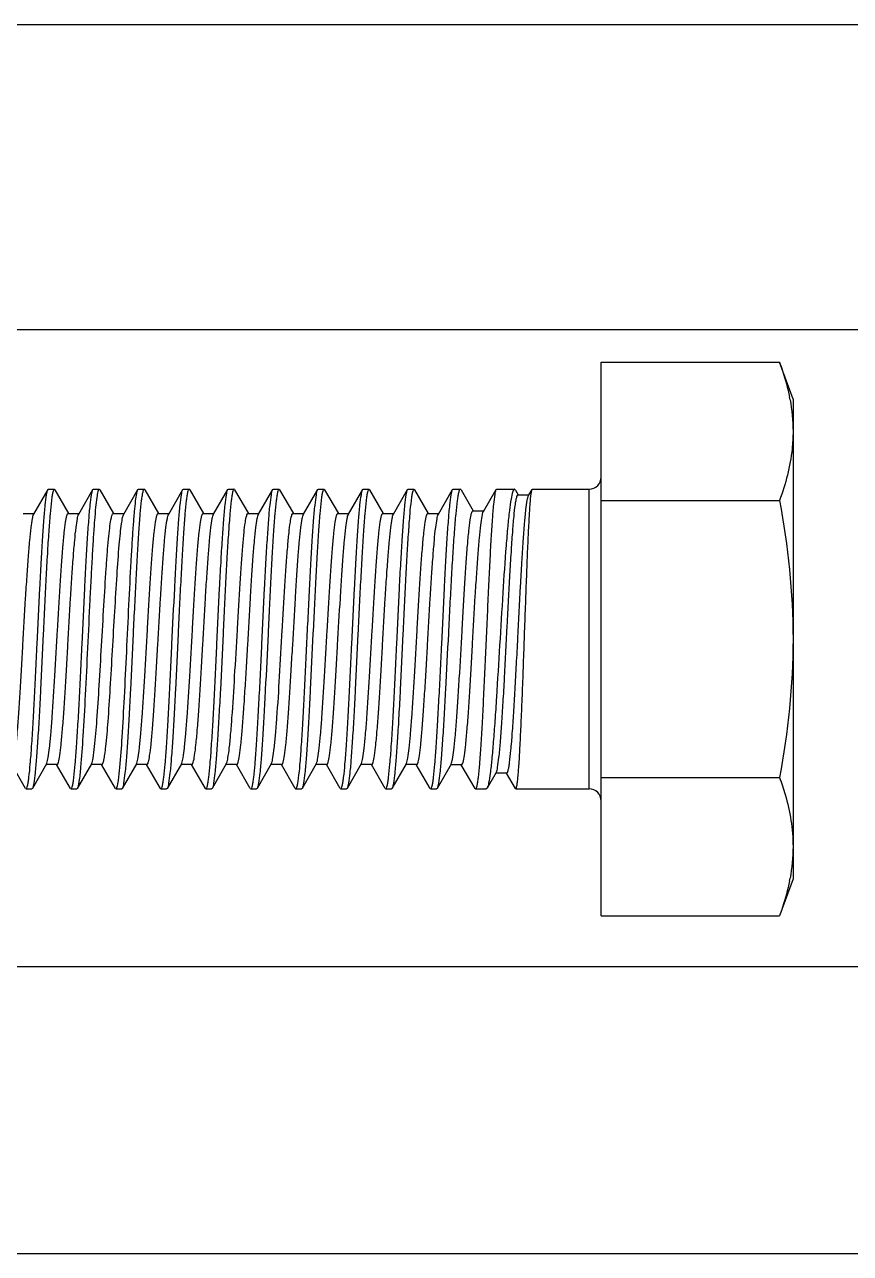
# Model space of a CAD drawing. Header units: millimetres. Extents: x -633009578 to 5705885, y -633235091 to 2571734.
# Drawn here: x 2463435.9 to 2463706.7, y 1994672.4 to 1995075.4 of the extents above; entities that cross this region are included whole.
import ezdxf

# ---------------------------------------------------------------- set-up
doc = ezdxf.new("R2010")
doc.units = ezdxf.units.MM
doc.header["$LTSCALE"] = 1000
doc.header["$MEASUREMENT"] = 0
doc.layers.get('0').update_dxf_attribs({"color": 9})
doc.layers.add('E-WIRE-系统', color=3, linetype='Continuous')

# ---------------------------------------------------------------- blocks, each defined once
blk = doc.blocks.new('G$CF4FACE3C')
at = {"layer": 'E-WIRE-系统'}
for p, q in [((-2293.02, -1264.58), (-1072.06, -1264.58)), ((-1569.21, -1355.03), (-1072.06, -1355.03)), ((-1355.88, -1364.69), (-1302.99, -1364.69)), ((-1355.88, -1528.91), (-1355.88, -1364.69)), ((-1298.99, -1375.69), (-1302.99, -1364.69)), ((-1298.99, -1375.69), (-1298.99, -1517.91)), ((-1524.15, -1409.73), (-1519.95, -1402.5)), ((-1519.95, -1402.5), (-1519.77, -1402.35)), ((-1519.77, -1402.35), (-1518.1, -1402.35)), ((-1519.77, -1402.35), (-1518.1, -1402.35)), ((-1518.1, -1402.35), (-1518.13, -1402.36)), ((-1517.93, -1402.51), (-1518.1, -1402.35)), ((-1517.93, -1402.51), (-1513.84, -1409.55)), ((-1510.82, -1409.73), (-1506.61, -1402.5)), ((-1506.61, -1402.5), (-1506.44, -1402.35)), ((-1506.44, -1402.35), (-1504.77, -1402.35)), ((-1506.44, -1402.35), (-1504.77, -1402.35)), ((-1504.77, -1402.35), (-1504.79, -1402.36)), ((-1504.59, -1402.51), (-1504.77, -1402.35)), ((-1504.59, -1402.51), (-1500.51, -1409.55)), ((-1497.49, -1409.73), (-1493.28, -1402.5)), ((-1493.28, -1402.5), (-1493.11, -1402.35)), ((-1493.11, -1402.35), (-1491.44, -1402.35)), ((-1493.11, -1402.35), (-1491.44, -1402.35)), ((-1491.44, -1402.35), (-1491.46, -1402.36)), ((-1491.26, -1402.51), (-1491.44, -1402.35)), ((-1491.26, -1402.51), (-1487.17, -1409.55)), ((-1484.15, -1409.73), (-1479.95, -1402.5)), ((-1479.95, -1402.5), (-1479.77, -1402.35)), ((-1479.77, -1402.35), (-1478.1, -1402.35)), ((-1479.77, -1402.35), (-1478.1, -1402.35)), ((-1478.1, -1402.35), (-1478.13, -1402.36)), ((-1477.93, -1402.51), (-1478.1, -1402.35)), ((-1477.93, -1402.51), (-1473.84, -1409.55)), ((-1470.82, -1409.73), (-1466.61, -1402.5)), ((-1466.61, -1402.5), (-1466.44, -1402.35)), ((-1466.44, -1402.35), (-1464.77, -1402.35)), ((-1466.44, -1402.35), (-1464.77, -1402.35)), ((-1464.77, -1402.35), (-1464.79, -1402.36)), ((-1464.59, -1402.51), (-1464.77, -1402.35)), ((-1464.59, -1402.51), (-1460.51, -1409.55)), ((-1457.49, -1409.73), (-1453.28, -1402.5)), ((-1453.28, -1402.5), (-1453.11, -1402.35)), ((-1453.11, -1402.35), (-1451.44, -1402.35)), ((-1453.11, -1402.35), (-1451.44, -1402.35)), ((-1451.44, -1402.35), (-1451.46, -1402.36)), ((-1451.26, -1402.51), (-1451.44, -1402.35)), ((-1451.26, -1402.51), (-1447.17, -1409.55)), ((-1444.15, -1409.73), (-1439.95, -1402.5)), ((-1439.95, -1402.5), (-1439.77, -1402.35)), ((-1439.77, -1402.35), (-1438.1, -1402.35)), ((-1439.77, -1402.35), (-1438.1, -1402.35)), ((-1438.1, -1402.35), (-1438.13, -1402.36)), ((-1437.93, -1402.51), (-1438.1, -1402.35)), ((-1437.93, -1402.51), (-1433.84, -1409.55)), ((-1430.82, -1409.73), (-1426.61, -1402.5)), ((-1426.61, -1402.5), (-1426.44, -1402.35)), ((-1426.44, -1402.35), (-1424.77, -1402.35)), ((-1426.44, -1402.35), (-1424.77, -1402.35)), ((-1424.77, -1402.35), (-1424.79, -1402.36)), ((-1424.59, -1402.51), (-1424.77, -1402.35)), ((-1424.59, -1402.51), (-1420.51, -1409.55)), ((-1417.49, -1409.73), (-1413.28, -1402.5)), ((-1413.28, -1402.5), (-1413.1, -1402.35)), ((-1413.1, -1402.35), (-1411.43, -1402.35)), ((-1413.1, -1402.35), (-1411.43, -1402.35)), ((-1411.43, -1402.35), (-1411.46, -1402.36)), ((-1411.26, -1402.51), (-1411.43, -1402.35)), ((-1411.26, -1402.51), (-1407.17, -1409.55)), ((-1404.15, -1409.73), (-1399.95, -1402.5)), ((-1399.95, -1402.5), (-1399.77, -1402.35)), ((-1399.77, -1402.35), (-1397.68, -1402.35)), ((-1399.77, -1402.35), (-1397.68, -1402.35)), ((-1397.68, -1402.35), (-1397.7, -1402.36)), ((-1397.46, -1402.54), (-1397.68, -1402.35)), ((-1397.46, -1402.54), (-1393.82, -1408.82)), ((-1390.79, -1408.99), (-1387, -1402.48)), ((-1387, -1402.48), (-1386.86, -1402.35)), ((-1386.86, -1402.35), (-1381.61, -1402.35)), ((-1386.86, -1402.35), (-1381.61, -1402.35)), ((-1381.3, -1402.62), (-1381.61, -1402.35)), ((-1381.3, -1402.62), (-1380.49, -1404.02)), ((-1377.4, -1404.22), (-1376.36, -1402.43)), ((-1376.36, -1402.43), (-1376.28, -1402.35)), ((-1376.28, -1402.35), (-1359.43, -1402.35)), ((-1376.28, -1402.35), (-1359.43, -1402.35)), ((-1359.43, -1491.24), (-1359.43, -1402.35)), ((-1380.55, -1404.06), (-1377.31, -1404.06)), ((-1355.88, -1405.74), (-1302.99, -1405.74)), ((-1527.28, -1409.55), (-1524.05, -1409.55)), ((-1513.95, -1409.55), (-1510.72, -1409.55)), ((-1500.61, -1409.55), (-1497.38, -1409.55)), ((-1487.28, -1409.55), (-1484.05, -1409.55)), ((-1473.95, -1409.55), (-1470.72, -1409.55)), ((-1460.61, -1409.55), (-1457.38, -1409.55)), ((-1447.28, -1409.55), (-1444.05, -1409.55)), ((-1433.94, -1409.55), (-1430.72, -1409.55)), ((-1420.61, -1409.55), (-1417.38, -1409.55)), ((-1407.28, -1409.55), (-1404.05, -1409.55)), ((-1393.92, -1408.82), (-1390.69, -1408.82)), ((-1526.61, -1491.09), (-1530.72, -1484.04)), ((-1520.4, -1483.86), (-1524.59, -1491.09)), ((-1517.28, -1484.04), (-1520.51, -1484.04)), ((-1520.4, -1483.86), (-1520.29, -1483.62)), ((-1513.28, -1491.09), (-1517.38, -1484.04)), ((-1507.07, -1483.86), (-1511.26, -1491.09)), ((-1503.95, -1484.04), (-1507.17, -1484.04)), ((-1499.95, -1491.09), (-1504.05, -1484.04)), ((-1493.74, -1483.86), (-1497.93, -1491.09)), ((-1490.61, -1484.04), (-1493.84, -1484.04)), ((-1493.74, -1483.86), (-1493.63, -1483.64)), ((-1486.61, -1491.09), (-1490.72, -1484.04)), ((-1480.4, -1483.86), (-1484.59, -1491.09)), ((-1477.28, -1484.04), (-1480.51, -1484.04)), ((-1480.4, -1483.86), (-1480.3, -1483.65)), ((-1473.28, -1491.09), (-1477.38, -1484.04)), ((-1467.07, -1483.86), (-1471.26, -1491.09)), ((-1463.95, -1484.04), (-1467.17, -1484.04)), ((-1467.07, -1483.86), (-1466.97, -1483.66)), ((-1459.95, -1491.09), (-1464.05, -1484.04)), ((-1453.74, -1483.86), (-1457.93, -1491.09)), ((-1450.61, -1484.04), (-1453.84, -1484.04)), ((-1453.74, -1483.86), (-1453.64, -1483.67)), ((-1446.61, -1491.09), (-1450.72, -1484.04)), ((-1440.4, -1483.86), (-1444.59, -1491.09)), ((-1437.28, -1484.04), (-1440.51, -1484.04)), ((-1440.4, -1483.86), (-1440.31, -1483.68)), ((-1433.28, -1491.09), (-1437.38, -1484.04)), ((-1427.07, -1483.86), (-1431.26, -1491.09)), ((-1423.94, -1484.04), (-1427.17, -1484.04)), ((-1427.07, -1483.86), (-1426.98, -1483.69)), ((-1419.95, -1491.09), (-1424.05, -1484.04)), ((-1413.74, -1483.86), (-1417.93, -1491.09)), ((-1410.61, -1484.04), (-1413.84, -1484.04)), ((-1413.74, -1483.86), (-1413.65, -1483.7)), ((-1406.61, -1491.09), (-1410.72, -1484.04)), ((-1400.4, -1483.89), (-1404.57, -1491.09)), ((-1397.27, -1484.07), (-1400.5, -1484.07)), ((-1393.29, -1491.1), (-1397.38, -1484.07)), ((-1387.04, -1486.39), (-1389.73, -1491.03)), ((-1383.9, -1486.56), (-1387.14, -1486.56)), ((-1381.34, -1491.15), (-1383.98, -1486.6)), ((-1355.88, -1487.86), (-1302.99, -1487.86)), ((-1526.61, -1491.09), (-1526.44, -1491.24)), ((-1526.44, -1491.24), (-1524.77, -1491.24)), ((-1526.44, -1491.24), (-1524.77, -1491.24)), ((-1526.44, -1491.24), (-1526.42, -1491.24)), ((-1524.59, -1491.09), (-1524.77, -1491.24)), ((-1513.28, -1491.09), (-1513.11, -1491.24)), ((-1513.11, -1491.24), (-1511.44, -1491.24)), ((-1513.11, -1491.24), (-1511.44, -1491.24)), ((-1513.11, -1491.24), (-1513.08, -1491.24)), ((-1511.26, -1491.09), (-1511.44, -1491.24)), ((-1499.95, -1491.09), (-1499.77, -1491.24)), ((-1499.77, -1491.24), (-1498.1, -1491.24)), ((-1499.77, -1491.24), (-1498.1, -1491.24)), ((-1497.93, -1491.09), (-1498.1, -1491.24)), ((-1486.61, -1491.09), (-1486.44, -1491.24)), ((-1486.44, -1491.24), (-1484.77, -1491.24)), ((-1486.44, -1491.24), (-1484.77, -1491.24)), ((-1486.44, -1491.24), (-1486.41, -1491.24)), ((-1484.59, -1491.09), (-1484.77, -1491.24)), ((-1473.28, -1491.09), (-1473.11, -1491.24)), ((-1473.11, -1491.24), (-1471.44, -1491.24)), ((-1473.11, -1491.24), (-1471.44, -1491.24)), ((-1473.11, -1491.24), (-1473.08, -1491.24)), ((-1471.26, -1491.09), (-1471.44, -1491.24)), ((-1459.95, -1491.09), (-1459.77, -1491.24)), ((-1459.77, -1491.24), (-1458.1, -1491.24)), ((-1459.77, -1491.24), (-1458.1, -1491.24)), ((-1459.77, -1491.24), (-1459.75, -1491.24)), ((-1457.93, -1491.09), (-1458.1, -1491.24)), ((-1446.61, -1491.09), (-1446.55, -1491.18)), ((-1446.44, -1491.24), (-1444.77, -1491.24)), ((-1446.44, -1491.24), (-1444.77, -1491.24)), ((-1444.59, -1491.09), (-1444.77, -1491.24)), ((-1433.28, -1491.09), (-1433.1, -1491.24)), ((-1433.1, -1491.24), (-1431.44, -1491.24)), ((-1433.1, -1491.24), (-1431.44, -1491.24)), ((-1433.1, -1491.24), (-1433.08, -1491.24)), ((-1431.26, -1491.09), (-1431.44, -1491.24)), ((-1419.95, -1491.09), (-1419.77, -1491.24)), ((-1419.77, -1491.24), (-1418.1, -1491.24)), ((-1419.77, -1491.24), (-1418.1, -1491.24)), ((-1419.77, -1491.24), (-1419.75, -1491.24)), ((-1417.93, -1491.09), (-1418.1, -1491.24)), ((-1406.61, -1491.09), (-1406.44, -1491.24)), ((-1406.44, -1491.24), (-1404.76, -1491.24)), ((-1406.44, -1491.24), (-1404.76, -1491.24)), ((-1406.44, -1491.24), (-1406.41, -1491.24)), ((-1404.57, -1491.09), (-1404.76, -1491.24)), ((-1393.29, -1491.1), (-1393.12, -1491.24)), ((-1393.12, -1491.24), (-1389.99, -1491.24)), ((-1393.12, -1491.24), (-1389.99, -1491.24)), ((-1393.12, -1491.24), (-1393.09, -1491.24)), ((-1389.73, -1491.03), (-1389.99, -1491.24)), ((-1381.34, -1491.15), (-1381.22, -1491.24)), ((-1381.22, -1491.24), (-1359.43, -1491.24)), ((-1381.22, -1491.24), (-1359.43, -1491.24)), ((-1381.22, -1491.24), (-1381.21, -1491.24)), ((-1298.99, -1517.91), (-1302.99, -1528.91)), ((-1355.88, -1528.91), (-1302.99, -1528.91)), ((-1571.75, -1543.96), (-1072.06, -1543.96)), ((-2293.02, -1629.02), (-1072.06, -1629.02))]:
    blk.add_line(p, q, dxfattribs=at)
for centre, radius, start, end in [((-1356.37, -1386.32), 57.46, 10.5275, 11.3035), ((-1359.43, -1398.8), 3.56, 270, 0), ((-1359.43, -1494.8), 3.56, 0, 90), ((-1356.37, -1507.27), 57.46, 348.6931, 349.4725)]:
    blk.add_arc(centre, radius, start, end, dxfattribs=at)
for points, knots in [([(-1302.99, -1364.69), (-1302.68, -1365.54), (-1301.5, -1368.94), (-1300.55, -1372.43), (-1300.02, -1375.06)], [0, 0, 0, 0, 0.253106, 1, 1, 1, 1]), ([(-1298.99, -1385.21), (-1298.99, -1386.94), (-1299.36, -1393.93), (-1301.19, -1400.79), (-1302.99, -1405.74)], [0, 0, 0, 0, 0.246324, 1, 1, 1, 1]), ([(-1526.42, -1491.24), (-1526.31, -1491.22), (-1526.15, -1490.86), (-1525.97, -1490.24), (-1525.78, -1489.17), (-1525.49, -1487.04), (-1525.15, -1483.46), (-1524.76, -1478.22), (-1524.37, -1471.84), (-1523.97, -1464.56), (-1523.58, -1456.64), (-1523.05, -1445.62), (-1522.53, -1434.74), (-1521.99, -1424.37), (-1521.6, -1417.63), (-1521.2, -1411.95), (-1520.85, -1407.5), (-1520.42, -1404.52), (-1520.21, -1402.95), (-1519.95, -1402.5)], [0, 0, 0, 0, 0.003604, 0.011244, 0.023189, 0.039397, 0.084077, 0.143765, 0.216335, 0.299184, 0.389325, 0.4835, 0.670337, 0.756263, 0.832984, 0.89774, 0.948216, 0.982646, 1, 1, 1, 1]), ([(-1518.13, -1402.36), (-1518.23, -1402.38), (-1518.4, -1402.74), (-1518.57, -1403.37), (-1518.76, -1404.44), (-1519.05, -1406.57), (-1519.39, -1410.14), (-1519.78, -1415.38), (-1520.17, -1421.76), (-1520.57, -1429.04), (-1520.97, -1436.96), (-1521.49, -1447.97), (-1522.01, -1458.86), (-1522.55, -1469.22), (-1522.94, -1475.97), (-1523.34, -1481.65), (-1523.69, -1486.1), (-1524.12, -1489.07), (-1524.34, -1490.65), (-1524.59, -1491.09)], [0, 0, 0, 0, 0.003613, 0.011262, 0.023215, 0.039429, 0.084119, 0.143808, 0.216372, 0.299207, 0.389327, 0.483483, 0.670291, 0.756204, 0.832921, 0.897681, 0.948171, 0.982621, 1, 1, 1, 1]), ([(-1513.08, -1491.24), (-1512.98, -1491.22), (-1512.81, -1490.86), (-1512.64, -1490.24), (-1512.44, -1489.16), (-1512.15, -1487.03), (-1511.81, -1483.46), (-1511.43, -1478.22), (-1511.03, -1471.84), (-1510.64, -1464.56), (-1510.24, -1456.63), (-1509.72, -1445.62), (-1509.2, -1434.74), (-1508.66, -1424.37), (-1508.27, -1417.63), (-1507.87, -1411.95), (-1507.51, -1407.5), (-1507.09, -1404.52), (-1506.87, -1402.95), (-1506.61, -1402.5)], [0, 0, 0, 0, 0.003608, 0.011253, 0.023202, 0.039415, 0.084106, 0.143801, 0.216374, 0.299221, 0.389354, 0.483524, 0.670354, 0.756271, 0.832987, 0.89774, 0.948216, 0.982646, 1, 1, 1, 1]), ([(-1504.79, -1402.36), (-1504.88, -1402.38), (-1505.02, -1402.63), (-1505.27, -1403.42), (-1505.55, -1405.2), (-1505.87, -1408.06), (-1506.2, -1411.96), (-1506.54, -1416.76), (-1506.87, -1422.34), (-1507.21, -1428.56), (-1507.67, -1437.66), (-1508.22, -1449.31), (-1508.87, -1462.8), (-1509.52, -1474.64), (-1510, -1481.81), (-1510.29, -1484.89)], [0, 0, 0, 0, 0.003066, 0.009179, 0.031386, 0.066684, 0.114239, 0.172843, 0.240983, 0.316896, 0.398604, 0.570787, 0.739704, 0.887881, 1, 1, 1, 1]), ([(-1498.62, -1484.89), (-1498.35, -1481.9), (-1497.87, -1474.98), (-1497.24, -1463.54), (-1496.61, -1450.46), (-1495.97, -1437.01), (-1495.43, -1426.19), (-1494.97, -1418.34), (-1494.65, -1413.42), (-1494.32, -1409.32), (-1494.02, -1406.13), (-1493.68, -1403.98), (-1493.48, -1402.84), (-1493.28, -1402.5)], [0, 0, 0, 0, 0.108797, 0.252163, 0.416078, 0.584483, 0.740878, 0.809691, 0.869935, 0.920138, 0.959081, 0.985857, 1, 1, 1, 1]), ([(-1491.46, -1402.36), (-1491.56, -1402.38), (-1491.73, -1402.74), (-1491.9, -1403.36), (-1492.1, -1404.43), (-1492.39, -1406.57), (-1492.73, -1410.14), (-1493.12, -1415.38), (-1493.51, -1421.76), (-1493.9, -1429.04), (-1494.3, -1436.96), (-1494.83, -1447.97), (-1495.34, -1458.86), (-1495.88, -1469.22), (-1496.27, -1475.97), (-1496.68, -1481.65), (-1497.03, -1486.1), (-1497.45, -1489.07), (-1497.67, -1490.65), (-1497.93, -1491.09)], [0, 0, 0, 0, 0.003609, 0.011254, 0.023202, 0.039413, 0.084098, 0.143785, 0.216347, 0.299181, 0.389307, 0.483468, 0.670283, 0.7562, 0.832921, 0.897683, 0.948173, 0.982621, 1, 1, 1, 1]), ([(-1486.41, -1491.24), (-1486.31, -1491.22), (-1486.14, -1490.86), (-1485.97, -1490.24), (-1485.78, -1489.17), (-1485.49, -1487.04), (-1485.15, -1483.46), (-1484.76, -1478.22), (-1484.37, -1471.84), (-1483.97, -1464.56), (-1483.58, -1456.64), (-1483.05, -1445.62), (-1482.53, -1434.74), (-1481.99, -1424.37), (-1481.6, -1417.63), (-1481.2, -1411.95), (-1480.85, -1407.5), (-1480.42, -1404.52), (-1480.21, -1402.95), (-1479.95, -1402.5)], [0, 0, 0, 0, 0.003606, 0.011247, 0.023193, 0.039402, 0.084085, 0.143775, 0.216347, 0.299194, 0.389328, 0.483499, 0.670339, 0.756262, 0.83298, 0.897737, 0.948216, 0.982646, 1, 1, 1, 1]), ([(-1478.13, -1402.36), (-1478.23, -1402.38), (-1478.4, -1402.74), (-1478.57, -1403.36), (-1478.76, -1404.43), (-1479.05, -1406.57), (-1479.39, -1410.14), (-1479.78, -1415.38), (-1480.17, -1421.76), (-1480.57, -1429.04), (-1480.96, -1436.96), (-1481.49, -1447.97), (-1482.01, -1458.86), (-1482.55, -1469.22), (-1482.94, -1475.97), (-1483.34, -1481.65), (-1483.69, -1486.1), (-1484.12, -1489.07), (-1484.34, -1490.65), (-1484.59, -1491.09)], [0, 0, 0, 0, 0.00361, 0.011256, 0.023205, 0.039417, 0.084101, 0.143788, 0.216352, 0.299186, 0.389308, 0.483468, 0.670285, 0.756201, 0.83292, 0.897682, 0.948173, 0.982622, 1, 1, 1, 1]), ([(-1473.08, -1491.24), (-1472.98, -1491.22), (-1472.81, -1490.86), (-1472.64, -1490.24), (-1472.44, -1489.17), (-1472.15, -1487.04), (-1471.81, -1483.46), (-1471.43, -1478.22), (-1471.03, -1471.84), (-1470.64, -1464.56), (-1470.24, -1456.64), (-1469.71, -1445.62), (-1469.2, -1434.74), (-1468.66, -1424.37), (-1468.27, -1417.63), (-1467.87, -1411.95), (-1467.51, -1407.5), (-1467.09, -1404.52), (-1466.87, -1402.95), (-1466.61, -1402.5)], [0, 0, 0, 0, 0.003605, 0.011246, 0.023191, 0.0394, 0.084084, 0.143776, 0.216347, 0.299194, 0.38933, 0.483503, 0.670342, 0.756264, 0.832983, 0.89774, 0.948218, 0.982647, 1, 1, 1, 1]), ([(-1464.79, -1402.36), (-1464.9, -1402.38), (-1465.06, -1402.74), (-1465.24, -1403.36), (-1465.43, -1404.43), (-1465.72, -1406.57), (-1466.06, -1410.14), (-1466.45, -1415.38), (-1466.84, -1421.76), (-1467.24, -1429.04), (-1467.63, -1436.96), (-1468.16, -1447.97), (-1468.67, -1458.86), (-1469.22, -1469.22), (-1469.61, -1475.97), (-1470.01, -1481.65), (-1470.36, -1486.1), (-1470.78, -1489.07), (-1471, -1490.65), (-1471.26, -1491.09)], [0, 0, 0, 0, 0.003611, 0.011257, 0.023207, 0.039418, 0.084101, 0.143787, 0.21635, 0.299186, 0.389306, 0.483464, 0.670281, 0.756199, 0.832917, 0.89768, 0.948171, 0.982621, 1, 1, 1, 1]), ([(-1459.75, -1491.24), (-1459.64, -1491.22), (-1459.48, -1490.86), (-1459.31, -1490.24), (-1459.11, -1489.17), (-1458.82, -1487.04), (-1458.48, -1483.46), (-1458.09, -1478.22), (-1457.7, -1471.84), (-1457.31, -1464.56), (-1456.91, -1456.64), (-1456.38, -1445.62), (-1455.87, -1434.74), (-1455.32, -1424.37), (-1454.93, -1417.63), (-1454.53, -1411.95), (-1454.18, -1407.5), (-1453.76, -1404.52), (-1453.54, -1402.95), (-1453.28, -1402.5)], [0, 0, 0, 0, 0.003604, 0.011244, 0.023189, 0.039398, 0.084082, 0.143773, 0.216343, 0.29919, 0.389329, 0.483504, 0.67034, 0.756264, 0.832985, 0.897741, 0.948217, 0.982646, 1, 1, 1, 1]), ([(-1451.46, -1402.36), (-1451.56, -1402.38), (-1451.73, -1402.74), (-1451.9, -1403.36), (-1452.1, -1404.43), (-1452.39, -1406.57), (-1452.73, -1410.14), (-1453.11, -1415.38), (-1453.51, -1421.76), (-1453.9, -1429.04), (-1454.3, -1436.96), (-1454.83, -1447.97), (-1455.34, -1458.86), (-1455.88, -1469.22), (-1456.27, -1475.97), (-1456.67, -1481.65), (-1457.03, -1486.1), (-1457.45, -1489.07), (-1457.67, -1490.65), (-1457.93, -1491.09)], [0, 0, 0, 0, 0.003611, 0.011258, 0.023208, 0.03942, 0.084105, 0.14379, 0.216353, 0.299191, 0.389315, 0.483472, 0.67029, 0.756211, 0.83293, 0.897689, 0.948176, 0.982622, 1, 1, 1, 1]), ([(-1446.44, -1491.24), (-1446.34, -1491.24), (-1446.15, -1490.91), (-1446, -1490.33), (-1445.79, -1489.3), (-1445.51, -1487.21), (-1445.16, -1483.68), (-1444.78, -1478.48), (-1444.38, -1472.12), (-1443.99, -1464.85), (-1443.59, -1456.91), (-1443.19, -1448.6), (-1442.79, -1440.23), (-1442.39, -1432.1), (-1442, -1424.51), (-1441.61, -1417.72), (-1441.2, -1412.01), (-1440.85, -1407.53), (-1440.42, -1404.54), (-1440.21, -1402.95), (-1439.95, -1402.5)], [0, 0, 0, 0, 0.00322, 0.0104, 0.021911, 0.037724, 0.081755, 0.140992, 0.213311, 0.2961, 0.386351, 0.480779, 0.575948, 0.668406, 0.754791, 0.831959, 0.897113, 0.947909, 0.982553, 1, 1, 1, 1]), ([(-1438.13, -1402.36), (-1438.23, -1402.38), (-1438.4, -1402.74), (-1438.57, -1403.37), (-1438.76, -1404.44), (-1439.05, -1406.57), (-1439.39, -1410.14), (-1439.78, -1415.38), (-1440.17, -1421.76), (-1440.57, -1429.04), (-1440.96, -1436.96), (-1441.49, -1447.97), (-1442.01, -1458.86), (-1442.55, -1469.22), (-1442.94, -1475.97), (-1443.34, -1481.65), (-1443.69, -1486.1), (-1444.12, -1489.07), (-1444.33, -1490.65), (-1444.59, -1491.09)], [0, 0, 0, 0, 0.003613, 0.011263, 0.023216, 0.039432, 0.084123, 0.143814, 0.216379, 0.299214, 0.389334, 0.48349, 0.670297, 0.756209, 0.832924, 0.897683, 0.948172, 0.982621, 1, 1, 1, 1]), ([(-1433.08, -1491.24), (-1432.98, -1491.22), (-1432.81, -1490.86), (-1432.64, -1490.24), (-1432.44, -1489.17), (-1432.15, -1487.03), (-1431.81, -1483.46), (-1431.43, -1478.22), (-1431.03, -1471.84), (-1430.64, -1464.56), (-1430.24, -1456.63), (-1429.71, -1445.62), (-1429.2, -1434.74), (-1428.66, -1424.37), (-1428.27, -1417.63), (-1427.86, -1411.95), (-1427.51, -1407.5), (-1427.09, -1404.52), (-1426.87, -1402.95), (-1426.61, -1402.5)], [0, 0, 0, 0, 0.003608, 0.011252, 0.023201, 0.039413, 0.084102, 0.143795, 0.216368, 0.299214, 0.389348, 0.483518, 0.670348, 0.756266, 0.832983, 0.897738, 0.948215, 0.982646, 1, 1, 1, 1]), ([(-1424.79, -1402.36), (-1424.9, -1402.38), (-1425.06, -1402.74), (-1425.23, -1403.36), (-1425.43, -1404.43), (-1425.72, -1406.57), (-1426.06, -1410.14), (-1426.45, -1415.38), (-1426.84, -1421.76), (-1427.23, -1429.04), (-1427.63, -1436.96), (-1428.16, -1447.97), (-1428.67, -1458.86), (-1429.22, -1469.22), (-1429.61, -1475.97), (-1430.01, -1481.65), (-1430.36, -1486.1), (-1430.78, -1489.07), (-1431, -1490.65), (-1431.26, -1491.09)], [0, 0, 0, 0, 0.00361, 0.011255, 0.023203, 0.039413, 0.084095, 0.143779, 0.21634, 0.299177, 0.389304, 0.483466, 0.67028, 0.7562, 0.832922, 0.897683, 0.948172, 0.982621, 1, 1, 1, 1]), ([(-1419.75, -1491.24), (-1419.64, -1491.22), (-1419.48, -1490.86), (-1419.31, -1490.24), (-1419.11, -1489.17), (-1418.82, -1487.03), (-1418.48, -1483.46), (-1418.09, -1478.22), (-1417.7, -1471.84), (-1417.31, -1464.56), (-1416.91, -1456.63), (-1416.38, -1445.62), (-1415.87, -1434.74), (-1415.32, -1424.37), (-1414.93, -1417.63), (-1414.53, -1411.95), (-1414.18, -1407.5), (-1413.76, -1404.52), (-1413.54, -1402.95), (-1413.28, -1402.5)], [0, 0, 0, 0, 0.003606, 0.011248, 0.023196, 0.039406, 0.08409, 0.14378, 0.216353, 0.299202, 0.389339, 0.483509, 0.670349, 0.756274, 0.832992, 0.897745, 0.94822, 0.982647, 1, 1, 1, 1]), ([(-1411.46, -1402.36), (-1411.56, -1402.38), (-1411.73, -1402.74), (-1411.9, -1403.36), (-1412.1, -1404.43), (-1412.39, -1406.57), (-1412.73, -1410.14), (-1413.11, -1415.38), (-1413.51, -1421.76), (-1413.9, -1429.04), (-1414.3, -1436.96), (-1414.83, -1447.97), (-1415.34, -1458.86), (-1415.88, -1469.22), (-1416.27, -1475.97), (-1416.67, -1481.65), (-1417.03, -1486.1), (-1417.45, -1489.07), (-1417.67, -1490.65), (-1417.93, -1491.09)], [0, 0, 0, 0, 0.003609, 0.011254, 0.023202, 0.039414, 0.084098, 0.143785, 0.216347, 0.299182, 0.389307, 0.483468, 0.670283, 0.756201, 0.832921, 0.897684, 0.948173, 0.982621, 1, 1, 1, 1]), ([(-1406.41, -1491.24), (-1406.31, -1491.22), (-1406.14, -1490.86), (-1405.97, -1490.24), (-1405.78, -1489.17), (-1405.49, -1487.04), (-1405.15, -1483.46), (-1404.76, -1478.22), (-1404.37, -1471.84), (-1403.97, -1464.56), (-1403.58, -1456.64), (-1403.05, -1445.62), (-1402.53, -1434.74), (-1401.99, -1424.37), (-1401.6, -1417.63), (-1401.2, -1411.95), (-1400.85, -1407.5), (-1400.42, -1404.52), (-1400.2, -1402.95), (-1399.95, -1402.5)], [0, 0, 0, 0, 0.003606, 0.011247, 0.023193, 0.039402, 0.084085, 0.143775, 0.216346, 0.299193, 0.389328, 0.483499, 0.670339, 0.756262, 0.83298, 0.897737, 0.948216, 0.982646, 1, 1, 1, 1]), ([(-1397.7, -1402.36), (-1397.81, -1402.38), (-1398, -1402.73), (-1398.19, -1403.36), (-1398.41, -1404.43), (-1398.72, -1406.56), (-1399.09, -1410.13), (-1399.52, -1415.36), (-1399.94, -1421.73), (-1400.36, -1429.01), (-1400.79, -1436.93), (-1401.35, -1447.93), (-1401.89, -1458.81), (-1402.46, -1469.17), (-1402.87, -1475.92), (-1403.29, -1481.61), (-1403.65, -1486.07), (-1404.09, -1489.05), (-1404.31, -1490.64), (-1404.57, -1491.09)], [0, 0, 0, 0, 0.003757, 0.011459, 0.023431, 0.039645, 0.084295, 0.143914, 0.216389, 0.299127, 0.389148, 0.483213, 0.6699, 0.755792, 0.832518, 0.897325, 0.947898, 0.982465, 1, 1, 1, 1]), ([(-1393.09, -1491.24), (-1392.99, -1491.22), (-1392.83, -1490.85), (-1392.66, -1490.23), (-1392.47, -1489.15), (-1392.19, -1487.01), (-1391.86, -1483.42), (-1391.48, -1478.15), (-1391.1, -1471.74), (-1390.73, -1464.43), (-1390.35, -1456.47), (-1389.98, -1448.17), (-1389.6, -1439.81), (-1389.23, -1431.71), (-1388.87, -1424.15), (-1388.51, -1417.42), (-1388.14, -1411.77), (-1387.82, -1407.35), (-1387.42, -1404.44), (-1387.25, -1402.9), (-1387, -1402.48)], [0, 0, 0, 0, 0.003595, 0.011264, 0.023265, 0.039554, 0.084464, 0.144449, 0.21736, 0.300564, 0.391048, 0.485525, 0.580564, 0.672718, 0.758642, 0.835218, 0.899669, 0.949676, 0.983465, 1, 1, 1, 1]), ([(-1382.12, -1403.1), (-1382.36, -1403.8), (-1382.71, -1405.67), (-1383.18, -1409.1), (-1383.64, -1413.73), (-1384.32, -1421.83), (-1385.1, -1433.6), (-1386, -1448.59), (-1386.76, -1461.28), (-1387.39, -1470.83), (-1387.85, -1476.99), (-1388.3, -1482.19), (-1388.73, -1486.28), (-1389.18, -1489.09), (-1389.47, -1490.58), (-1389.73, -1491.02)], [0, 0, 0, 0, 0.024851, 0.064429, 0.117626, 0.182805, 0.340627, 0.518099, 0.6929, 0.772338, 0.843044, 0.902787, 0.949703, 0.982372, 1, 1, 1, 1]), ([(-1381.61, -1402.35), (-1381.65, -1402.35), (-1381.95, -1402.5), (-1382.03, -1402.85), (-1382.12, -1403.1)], [0, 0, 0, 0, 0.145776, 1, 1, 1, 1]), ([(-1381.21, -1491.24), (-1381.11, -1491.22), (-1381, -1490.84), (-1380.85, -1490.23), (-1380.7, -1489.14), (-1380.54, -1487.71), (-1380.39, -1485.88), (-1380.16, -1482.75), (-1379.9, -1478.04), (-1379.6, -1471.57), (-1379.29, -1464.19), (-1378.99, -1456.18), (-1378.69, -1447.81), (-1378.4, -1439.41), (-1378.1, -1431.28), (-1377.81, -1423.72), (-1377.53, -1417.02), (-1377.25, -1411.4), (-1376.97, -1407.1), (-1376.75, -1404.38), (-1376.53, -1403), (-1376.44, -1402.56), (-1376.36, -1402.43)], [0, 0, 0, 0, 0.003341, 0.010939, 0.022966, 0.039355, 0.059974, 0.084639, 0.145183, 0.218785, 0.302749, 0.393988, 0.489144, 0.584725, 0.67722, 0.763222, 0.839568, 0.903457, 0.952554, 0.985078, 0.99476, 1, 1, 1, 1]), ([(-1387.04, -1486.39), (-1386.78, -1485.94), (-1386.55, -1484.4), (-1386.12, -1481.51), (-1385.75, -1477.22), (-1385.34, -1471.78), (-1384.94, -1465.37), (-1384.4, -1455.62), (-1383.88, -1445.45), (-1383.35, -1435.23), (-1382.95, -1427.95), (-1382.56, -1421.31), (-1382.17, -1415.54), (-1381.79, -1410.85), (-1381.45, -1407.67), (-1381.18, -1405.8), (-1380.98, -1404.88), (-1380.83, -1404.36), (-1380.64, -1404.06), (-1380.55, -1404.06)], [0, 0, 0, 0, 0.018666, 0.054844, 0.107331, 0.174142, 0.252739, 0.34016, 0.528282, 0.622102, 0.711243, 0.792554, 0.863208, 0.920799, 0.96343, 0.978707, 0.989821, 0.996781, 1, 1, 1, 1]), ([(-1383.9, -1486.56), (-1383.81, -1486.56), (-1383.61, -1486.24), (-1383.45, -1485.68), (-1383.24, -1484.7), (-1382.95, -1482.72), (-1382.59, -1479.37), (-1382.2, -1474.45), (-1381.8, -1468.46), (-1381.4, -1461.64), (-1381, -1454.23), (-1380.46, -1443.98), (-1379.95, -1433.89), (-1379.41, -1424.31), (-1379.02, -1418.11), (-1378.63, -1412.9), (-1378.27, -1408.82), (-1377.87, -1406.09), (-1377.64, -1404.64), (-1377.4, -1404.22)], [0, 0, 0, 0, 0.003453, 0.010902, 0.022763, 0.039014, 0.084102, 0.144511, 0.217944, 0.301623, 0.392412, 0.486951, 0.673489, 0.7588, 0.83473, 0.898664, 0.948459, 0.982524, 1, 1, 1, 1]), ([(-1530.61, -1484.04), (-1530.52, -1484.04), (-1530.33, -1483.78), (-1530.07, -1482.93), (-1529.71, -1480.96), (-1529.35, -1477.78), (-1528.96, -1473.45), (-1528.57, -1468.17), (-1528.17, -1462.12), (-1527.78, -1455.52), (-1527.25, -1446.31), (-1526.74, -1437.18), (-1526.19, -1428.46), (-1525.8, -1422.76), (-1525.41, -1417.93), (-1525.04, -1414.12), (-1524.64, -1411.52), (-1524.39, -1410.14), (-1524.15, -1409.73)], [0, 0, 0, 0, 0.003516, 0.010771, 0.037949, 0.081609, 0.140308, 0.211978, 0.294061, 0.383613, 0.477416, 0.664254, 0.750571, 0.827952, 0.893624, 0.945254, 0.981055, 1, 1, 1, 1]), ([(-1520.29, -1483.62), (-1520.09, -1483.08), (-1519.82, -1481.54), (-1519.43, -1478.67), (-1519.06, -1474.68), (-1518.51, -1467.59), (-1517.87, -1457.25), (-1517.25, -1446.3), (-1516.73, -1437.26), (-1516.34, -1430.81), (-1515.96, -1424.93), (-1515.57, -1419.81), (-1515.19, -1415.61), (-1514.83, -1412.54), (-1514.48, -1410.63), (-1514.22, -1409.8), (-1514.03, -1409.55), (-1513.95, -1409.55)], [0, 0, 0, 0, 0.023173, 0.062527, 0.116859, 0.184335, 0.349044, 0.534034, 0.626189, 0.713835, 0.793933, 0.863707, 0.920754, 0.963136, 0.989507, 0.996557, 1, 1, 1, 1]), ([(-1517.28, -1484.04), (-1517.19, -1484.04), (-1517, -1483.78), (-1516.73, -1482.93), (-1516.38, -1480.96), (-1516.02, -1477.78), (-1515.62, -1473.45), (-1515.23, -1468.17), (-1514.84, -1462.12), (-1514.44, -1455.52), (-1513.92, -1446.31), (-1513.4, -1437.18), (-1512.86, -1428.46), (-1512.47, -1422.76), (-1512.07, -1417.93), (-1511.71, -1414.12), (-1511.3, -1411.52), (-1511.06, -1410.14), (-1510.82, -1409.73)], [0, 0, 0, 0, 0.003516, 0.010771, 0.037949, 0.081609, 0.140308, 0.211978, 0.294061, 0.383613, 0.477416, 0.664254, 0.750571, 0.827952, 0.893624, 0.945254, 0.981055, 1, 1, 1, 1]), ([(-1506.13, -1478.72), (-1505.84, -1476.12), (-1505.35, -1470.08), (-1504.71, -1460.11), (-1504.06, -1448.75), (-1503.4, -1437.19), (-1502.84, -1427.97), (-1502.36, -1421.42), (-1502.03, -1417.39), (-1501.7, -1414.21), (-1501.37, -1411.72), (-1501.09, -1410.46), (-1500.81, -1409.55), (-1500.61, -1409.55)], [0, 0, 0, 0, 0.112686, 0.261594, 0.431242, 0.603931, 0.761639, 0.829631, 0.887941, 0.935059, 0.969794, 0.991369, 1, 1, 1, 1]), ([(-1502.8, -1478.72), (-1502.52, -1476.24), (-1502.05, -1470.48), (-1501.43, -1460.96), (-1500.8, -1450.08), (-1500.16, -1438.87), (-1499.53, -1428.44), (-1498.99, -1420.69), (-1498.52, -1415.64), (-1498.21, -1412.92), (-1497.89, -1411.04), (-1497.67, -1410.04), (-1497.49, -1409.73)], [0, 0, 0, 0, 0.108102, 0.250375, 0.413121, 0.580603, 0.736627, 0.866121, 0.916895, 0.956659, 0.984511, 1, 1, 1, 1]), ([(-1493.63, -1483.64), (-1493.43, -1483.11), (-1493.16, -1481.58), (-1492.77, -1478.73), (-1492.4, -1474.75), (-1491.85, -1467.67), (-1491.21, -1457.33), (-1490.59, -1446.36), (-1490.07, -1437.31), (-1489.68, -1430.86), (-1489.29, -1424.96), (-1488.91, -1419.83), (-1488.52, -1415.63), (-1488.16, -1412.54), (-1487.82, -1410.64), (-1487.56, -1409.81), (-1487.36, -1409.55), (-1487.28, -1409.55)], [0, 0, 0, 0, 0.022896, 0.062019, 0.116177, 0.183537, 0.348182, 0.533293, 0.625555, 0.713325, 0.793551, 0.863448, 0.920602, 0.963066, 0.989489, 0.996553, 1, 1, 1, 1]), ([(-1490.61, -1484.04), (-1490.52, -1484.04), (-1490.33, -1483.78), (-1490.07, -1482.93), (-1489.71, -1480.96), (-1489.35, -1477.78), (-1488.96, -1473.45), (-1488.57, -1468.17), (-1488.17, -1462.12), (-1487.78, -1455.52), (-1487.25, -1446.31), (-1486.73, -1437.18), (-1486.19, -1428.46), (-1485.8, -1422.76), (-1485.41, -1417.93), (-1485.04, -1414.12), (-1484.64, -1411.52), (-1484.39, -1410.14), (-1484.15, -1409.73)], [0, 0, 0, 0, 0.003516, 0.010771, 0.037949, 0.081609, 0.140308, 0.211978, 0.294061, 0.383613, 0.477416, 0.664254, 0.750571, 0.827952, 0.893624, 0.945254, 0.981055, 1, 1, 1, 1]), ([(-1480.3, -1483.65), (-1480.1, -1483.13), (-1479.83, -1481.6), (-1479.44, -1478.76), (-1479.07, -1474.79), (-1478.52, -1467.7), (-1477.88, -1457.36), (-1477.26, -1446.4), (-1476.74, -1437.34), (-1476.35, -1430.88), (-1475.96, -1424.98), (-1475.57, -1419.84), (-1475.19, -1415.63), (-1474.83, -1412.55), (-1474.48, -1410.64), (-1474.22, -1409.81), (-1474.03, -1409.55), (-1473.95, -1409.55)], [0, 0, 0, 0, 0.022758, 0.061765, 0.115835, 0.183137, 0.34775, 0.532922, 0.625237, 0.713069, 0.79336, 0.863318, 0.920525, 0.96303, 0.98948, 0.99655, 1, 1, 1, 1]), ([(-1477.28, -1484.04), (-1477.19, -1484.04), (-1477, -1483.78), (-1476.73, -1482.93), (-1476.38, -1480.96), (-1476.02, -1477.78), (-1475.62, -1473.45), (-1475.23, -1468.17), (-1474.84, -1462.12), (-1474.44, -1455.52), (-1473.92, -1446.31), (-1473.4, -1437.18), (-1472.86, -1428.46), (-1472.47, -1422.76), (-1472.07, -1417.93), (-1471.71, -1414.12), (-1471.3, -1411.52), (-1471.06, -1410.14), (-1470.82, -1409.73)], [0, 0, 0, 0, 0.003516, 0.010771, 0.037949, 0.081609, 0.140308, 0.211978, 0.294061, 0.383613, 0.477416, 0.664254, 0.750571, 0.827952, 0.893624, 0.945254, 0.981055, 1, 1, 1, 1]), ([(-1466.97, -1483.66), (-1466.77, -1483.14), (-1466.5, -1481.62), (-1466.11, -1478.78), (-1465.74, -1474.82), (-1465.19, -1467.74), (-1464.55, -1457.4), (-1463.93, -1446.43), (-1463.4, -1437.36), (-1463.02, -1430.9), (-1462.63, -1424.99), (-1462.24, -1419.85), (-1461.86, -1415.64), (-1461.5, -1412.55), (-1461.15, -1410.64), (-1460.89, -1409.81), (-1460.7, -1409.55), (-1460.61, -1409.55)], [0, 0, 0, 0, 0.022619, 0.06151, 0.115493, 0.182737, 0.347318, 0.53255, 0.624919, 0.712813, 0.793168, 0.863188, 0.920449, 0.962995, 0.989471, 0.996548, 1, 1, 1, 1]), ([(-1463.95, -1484.04), (-1463.86, -1484.04), (-1463.66, -1483.78), (-1463.4, -1482.93), (-1463.04, -1480.96), (-1462.68, -1477.78), (-1462.29, -1473.45), (-1461.9, -1468.17), (-1461.51, -1462.12), (-1461.11, -1455.52), (-1460.58, -1446.31), (-1460.07, -1437.18), (-1459.53, -1428.46), (-1459.13, -1422.76), (-1458.74, -1417.93), (-1458.37, -1414.12), (-1457.97, -1411.52), (-1457.72, -1410.14), (-1457.49, -1409.73)], [0, 0, 0, 0, 0.003516, 0.010772, 0.037949, 0.081609, 0.140308, 0.211978, 0.294061, 0.383612, 0.477416, 0.664254, 0.750571, 0.827952, 0.893624, 0.945254, 0.981055, 1, 1, 1, 1]), ([(-1453.64, -1483.67), (-1453.44, -1483.15), (-1453.17, -1481.64), (-1452.78, -1478.81), (-1452.41, -1474.85), (-1451.86, -1467.78), (-1451.21, -1457.43), (-1450.59, -1446.46), (-1450.07, -1437.39), (-1449.68, -1430.92), (-1449.29, -1425.01), (-1448.91, -1419.86), (-1448.52, -1415.65), (-1448.17, -1412.55), (-1447.82, -1410.64), (-1447.56, -1409.81), (-1447.36, -1409.55), (-1447.28, -1409.55)], [0, 0, 0, 0, 0.02248, 0.061256, 0.11515, 0.182336, 0.346885, 0.532177, 0.624601, 0.712557, 0.792976, 0.863058, 0.920372, 0.96296, 0.989462, 0.996546, 1, 1, 1, 1]), ([(-1450.61, -1484.04), (-1450.52, -1484.04), (-1450.33, -1483.78), (-1450.07, -1482.93), (-1449.71, -1480.96), (-1449.35, -1477.78), (-1448.96, -1473.45), (-1448.57, -1468.17), (-1448.17, -1462.12), (-1447.78, -1455.52), (-1447.25, -1446.31), (-1446.73, -1437.18), (-1446.19, -1428.46), (-1445.8, -1422.76), (-1445.4, -1417.93), (-1445.04, -1414.12), (-1444.64, -1411.52), (-1444.39, -1410.14), (-1444.15, -1409.73)], [0, 0, 0, 0, 0.003517, 0.010775, 0.037956, 0.081619, 0.140319, 0.211991, 0.294074, 0.383625, 0.477427, 0.664262, 0.750578, 0.827956, 0.893627, 0.945255, 0.981055, 1, 1, 1, 1]), ([(-1440.31, -1483.68), (-1440.1, -1483.17), (-1439.84, -1481.66), (-1439.45, -1478.84), (-1439.08, -1474.89), (-1438.52, -1467.82), (-1437.88, -1457.47), (-1437.26, -1446.5), (-1436.74, -1437.42), (-1436.35, -1430.95), (-1435.96, -1425.03), (-1435.58, -1419.88), (-1435.19, -1415.65), (-1434.83, -1412.56), (-1434.48, -1410.64), (-1434.22, -1409.81), (-1434.03, -1409.55), (-1433.94, -1409.55)], [0, 0, 0, 0, 0.022341, 0.061001, 0.114807, 0.181934, 0.346451, 0.531804, 0.624281, 0.7123, 0.792784, 0.862927, 0.920295, 0.962925, 0.989453, 0.996544, 1, 1, 1, 1]), ([(-1437.28, -1484.04), (-1437.19, -1484.04), (-1437, -1483.78), (-1436.73, -1482.93), (-1436.38, -1480.96), (-1436.01, -1477.78), (-1435.62, -1473.45), (-1435.23, -1468.17), (-1434.84, -1462.12), (-1434.44, -1455.52), (-1433.92, -1446.31), (-1433.4, -1437.18), (-1432.86, -1428.46), (-1432.47, -1422.76), (-1432.07, -1417.93), (-1431.71, -1414.12), (-1431.3, -1411.52), (-1431.06, -1410.14), (-1430.82, -1409.73)], [0, 0, 0, 0, 0.003515, 0.010772, 0.037949, 0.081609, 0.140308, 0.211978, 0.294061, 0.383612, 0.477415, 0.664253, 0.750571, 0.827952, 0.893624, 0.945254, 0.981055, 1, 1, 1, 1]), ([(-1426.98, -1483.69), (-1426.77, -1483.18), (-1426.51, -1481.68), (-1426.12, -1478.87), (-1425.75, -1474.92), (-1425.19, -1467.85), (-1424.55, -1457.51), (-1423.93, -1446.53), (-1423.41, -1437.45), (-1423.02, -1430.97), (-1422.63, -1425.04), (-1422.24, -1419.89), (-1421.86, -1415.66), (-1421.5, -1412.56), (-1421.15, -1410.64), (-1420.89, -1409.81), (-1420.7, -1409.55), (-1420.61, -1409.55)], [0, 0, 0, 0, 0.022202, 0.060746, 0.114464, 0.181532, 0.346016, 0.531431, 0.623962, 0.712042, 0.792591, 0.862796, 0.920218, 0.962889, 0.989444, 0.996541, 1, 1, 1, 1]), ([(-1423.94, -1484.04), (-1423.86, -1484.04), (-1423.66, -1483.78), (-1423.4, -1482.93), (-1423.04, -1480.96), (-1422.68, -1477.78), (-1422.29, -1473.45), (-1421.9, -1468.17), (-1421.51, -1462.12), (-1421.11, -1455.52), (-1420.58, -1446.31), (-1420.07, -1437.18), (-1419.53, -1428.46), (-1419.13, -1422.76), (-1418.74, -1417.93), (-1418.37, -1414.12), (-1417.97, -1411.52), (-1417.72, -1410.14), (-1417.49, -1409.73)], [0, 0, 0, 0, 0.003515, 0.010772, 0.037949, 0.081609, 0.140308, 0.211978, 0.294061, 0.383612, 0.477415, 0.664253, 0.750571, 0.827952, 0.893624, 0.945254, 0.981055, 1, 1, 1, 1]), ([(-1413.65, -1483.7), (-1413.44, -1483.19), (-1413.18, -1481.69), (-1412.79, -1478.89), (-1412.42, -1474.95), (-1411.86, -1467.89), (-1411.22, -1457.54), (-1410.6, -1446.56), (-1410.08, -1437.47), (-1409.69, -1430.99), (-1409.3, -1425.06), (-1408.91, -1419.9), (-1408.53, -1415.67), (-1408.17, -1412.56), (-1407.82, -1410.64), (-1407.56, -1409.81), (-1407.36, -1409.55), (-1407.28, -1409.55)], [0, 0, 0, 0, 0.022063, 0.06049, 0.11412, 0.18113, 0.345581, 0.531057, 0.623641, 0.711784, 0.792398, 0.862665, 0.920141, 0.962854, 0.989435, 0.996539, 1, 1, 1, 1]), ([(-1410.61, -1484.04), (-1410.52, -1484.04), (-1410.33, -1483.78), (-1410.07, -1482.93), (-1409.71, -1480.96), (-1409.35, -1477.78), (-1408.96, -1473.45), (-1408.57, -1468.17), (-1408.17, -1462.12), (-1407.78, -1455.52), (-1407.25, -1446.31), (-1406.73, -1437.18), (-1406.19, -1428.46), (-1405.8, -1422.76), (-1405.4, -1417.93), (-1405.04, -1414.12), (-1404.64, -1411.52), (-1404.39, -1410.14), (-1404.15, -1409.73)], [0, 0, 0, 0, 0.003515, 0.010772, 0.037949, 0.081609, 0.140308, 0.211978, 0.294061, 0.383612, 0.477415, 0.664253, 0.750571, 0.827952, 0.893624, 0.945254, 0.981055, 1, 1, 1, 1]), ([(-1400.4, -1483.89), (-1400.16, -1483.47), (-1399.91, -1482.07), (-1399.5, -1479.43), (-1399.13, -1475.56), (-1398.74, -1470.66), (-1398.34, -1464.87), (-1397.8, -1456.04), (-1397.28, -1446.8), (-1396.75, -1437.5), (-1396.35, -1430.84), (-1395.96, -1424.75), (-1395.57, -1419.44), (-1395.18, -1415.1), (-1394.82, -1411.91), (-1394.46, -1409.94), (-1394.2, -1409.08), (-1394.01, -1408.82), (-1393.92, -1408.82)], [0, 0, 0, 0, 0.019043, 0.055063, 0.107001, 0.173025, 0.250754, 0.337372, 0.524516, 0.618282, 0.707667, 0.789473, 0.860794, 0.919118, 0.962435, 0.989361, 0.996538, 1, 1, 1, 1]), ([(-1397.27, -1484.07), (-1397.19, -1484.07), (-1396.99, -1483.8), (-1396.72, -1482.93), (-1396.36, -1480.93), (-1396, -1477.69), (-1395.6, -1473.29), (-1395.21, -1467.93), (-1394.81, -1461.79), (-1394.42, -1455.1), (-1393.89, -1445.79), (-1393.37, -1436.57), (-1392.83, -1427.78), (-1392.44, -1422.05), (-1392.04, -1417.2), (-1391.68, -1413.38), (-1391.27, -1410.78), (-1391.03, -1409.4), (-1390.79, -1408.99)], [0, 0, 0, 0, 0.003527, 0.010833, 0.038211, 0.082176, 0.141245, 0.213301, 0.295738, 0.385567, 0.479533, 0.666283, 0.752354, 0.829384, 0.894647, 0.945862, 0.981304, 1, 1, 1, 1]), ([(-1507.07, -1483.86), (-1506.77, -1483.35), (-1506.52, -1481.57), (-1506.26, -1479.87), (-1506.13, -1478.72)], [0, 0, 0, 0, 0.338142, 1, 1, 1, 1]), ([(-1503.95, -1484.04), (-1503.8, -1484.04), (-1503.54, -1483.45), (-1503.32, -1482.52), (-1503.04, -1480.79), (-1502.88, -1479.48), (-1502.8, -1478.72)], [0, 0, 0, 0, 0.0808, 0.272207, 0.580091, 1, 1, 1, 1]), ([(-1510.29, -1484.89), (-1510.42, -1486.29), (-1510.59, -1488.14), (-1510.96, -1490.2), (-1511.14, -1490.88), (-1511.26, -1491.09)], [0, 0, 0, 0, 0.673256, 0.880713, 1, 1, 1, 1]), ([(-1499.49, -1490.84), (-1499.25, -1490.16), (-1498.97, -1488.15), (-1498.74, -1486.17), (-1498.62, -1484.89)], [0, 0, 0, 0, 0.358494, 1, 1, 1, 1]), ([(-1302.99, -1487.86), (-1302.38, -1489.54), (-1300.18, -1496.16), (-1298.99, -1503.18), (-1298.99, -1508.38)], [0, 0, 0, 0, 0.255696, 1, 1, 1, 1]), ([(-1499.77, -1491.24), (-1499.75, -1491.24), (-1499.58, -1491.17), (-1499.53, -1490.98), (-1499.49, -1490.84)], [0, 0, 0, 0, 0.148189, 1, 1, 1, 1]), ([(-1446.55, -1491.18), (-1446.54, -1491.2), (-1446.5, -1491.23), (-1446.46, -1491.24), (-1446.44, -1491.24)], [0, 0, 0, 0, 0.558468, 1, 1, 1, 1]), ([(-1300.03, -1518.54), (-1300.55, -1521.18), (-1301.5, -1524.66), (-1302.68, -1528.06), (-1302.99, -1528.91)], [0, 0, 0, 0, 0.746895, 1, 1, 1, 1])]:
    blk.add_open_spline(points, degree=3, knots=knots, dxfattribs=at)
for points in [[(-1299.88, -1375.83), (-1299.3, -1378.92), (-1298.99, -1382.07), (-1298.99, -1385.21)], [(-1302.99, -1405.74), (-1300.53, -1419.27), (-1298.99, -1433.05), (-1298.99, -1446.8)], [(-1298.99, -1446.8), (-1298.99, -1460.55), (-1300.53, -1474.33), (-1302.99, -1487.86)], [(-1298.99, -1508.38), (-1298.99, -1511.53), (-1299.3, -1514.68), (-1299.88, -1517.77)]]:
    blk.add_open_spline(points, degree=3, dxfattribs=at)

msp = doc.modelspace()

# ---------------------------------------------------------------- block references
at = {"xscale": 1.10592, "yscale": 1.10592, "zscale": 1.10592}
msp.add_blockref('G$CF4FACE3C', (2465124.5, 1996473.94, -46.08), dxfattribs=at)

doc.saveas('drawing.dxf')
